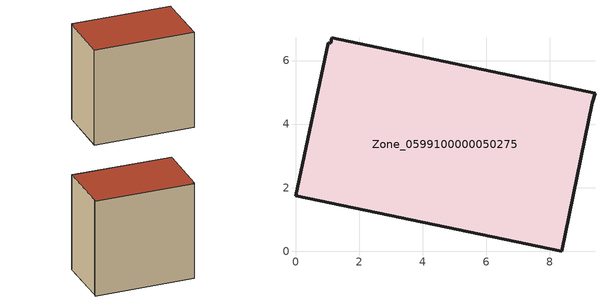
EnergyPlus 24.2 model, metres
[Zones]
Zone_0599100000050275
 floor ground (C_G): 1.03,6.56 1.1,6.54 1.14,6.71 9.42,4.97 9.34,4.67 8.37,0 0,1.74 z0
 wall outside (C_F): 9.34,4.67 9.42,4.97 1.14,6.71 1.1,6.54 1.03,6.56 0,1.74 8.37,0 9.34,4.67 z0:8.39
 roof outside (C_R): 1.1,6.54 1.03,6.56 0,1.74 8.37,0 9.34,4.67 9.42,4.97 1.14,6.71 z8.39
[BUILDING]
Pand.0599100000050275: North Axis=0; Terrain=City; Loads Convergence Tolerance Value=0.04; Temperature Convergence Tolerance Value=0.4; Solar Distribution=FullExterior; Maximum Number of Warmup Days=25; Minimum Number of Warmup Days=1
[Site:Location]
Rotterdam.The.Hague.AP_ZH_NLD Design_Conditions: Latitude=51.96; Longitude=4.45; Time Zone=1; Elevation=-4.5
[SITE:GROUNDTEMPERATURE:BUILDINGSURFACE]
18, 18, 18, 18, 18, 18, 18, 18, 18, 18, 18, 18
[MATERIAL] Thermal Absorptance=0.9; Solar Absorptance=0.7; Visible Absorptance=0.7
Name | Roughness | Thickness | Conductivity | Density | Specific Heat
G.TI.1975-1991 | MediumSmooth | 0.15 | 0.288461 | 540 | 1210
F.TI.1975-1991 | Rough | 0.3 | 0.230769 | 1920 | 840
R.TI.1975-1991 | MediumRough | 0.2 | 0.153846 | 1500 | 1000
[CONSTRUCTION]
C_G: G.TI.1975-1991
C_F: F.TI.1975-1991
C_R: R.TI.1975-1991
[ZONE]
Zone_0599100000050275: Type=1; Multiplier=1; Ceiling Height=Autocalculate; Volume=Autocalculate; Floor Area=autocalculate; Part of Total Floor Area=Yes
[ZONEINFILTRATION:DESIGNFLOWRATE]
Infil_Zone_0599100000050275: Zone or ZoneList or Space or SpaceList=Zone_0599100000050275; Schedule=AlwaysOn; Design Flow Rate Calculation Method=Flow/Area; Flow Rate per Floor Area=0.003; Constant Term Coefficient=1; Temperature Term Coefficient=0; Velocity Term Coefficient=0; Velocity Squared Term Coefficient=0
[HVACTEMPLATE:ZONE:IDEALLOADSAIRSYSTEM]
Zone_0599100000050275: Maximum Heating Supply Air Temperature=50; Minimum Cooling Supply Air Temperature=13; Maximum Heating Supply Air Humidity Ratio=0.0156; Minimum Cooling Supply Air Humidity Ratio=0.0077; Heating Limit=NoLimit; Cooling Limit=NoLimit; Dehumidification Control Type=ConstantSensibleHeatRatio; Cooling Sensible Heat Ratio=0.7; Dehumidification Setpoint=60; Humidification Control Type=None; Humidification Setpoint=30; Outdoor Air Method=None; Outdoor Air Flow Rate per Person=0.00944; Outdoor Air Flow Rate per Zone Floor Area=0; Outdoor Air Flow Rate per Zone=0; Demand Controlled Ventilation Type=None; Outdoor Air Economizer Type=NoEconomizer; Heat Recovery Type=None; Sensible Heat Recovery Effectiveness=0.7; Latent Heat Recovery Effectiveness=0.65
[ZONECONTROL:THERMOSTAT]
ThermostatControl_Zone_0599100000050275: Zone or ZoneList=Zone_0599100000050275; Control Type Schedule=DualSetpointControlType; Control 1=Thermostat_Zone_0599100000050275; Temperature Difference Between Cutout And Setpoint=0
[THERMOSTATSETPOINT:DUALSETPOINT]
Thermostat_Zone_0599100000050275: Heating Setpoint Temperature Schedule=HeatingSetpoint_Zone_0599100000050275; Cooling Setpoint Temperature Schedule=CoolingSetpoint_Zone_0599100000050275
[SCHEDULE:COMPACT]
HeatingSetpoint_Zone_0599100000050275: Through: 12/31, For: AllDays, Until: 24:00, 21
CoolingSetpoint_Zone_0599100000050275: Through: 12/31, For: AllDays, Until: 24:00, 24
DualSetpointControlType: Through: 12/31, For: AllDays, Until: 24:00, 4
AlwaysOn: Through: 12/31, For: AllDays, Until: 24:00, 1
